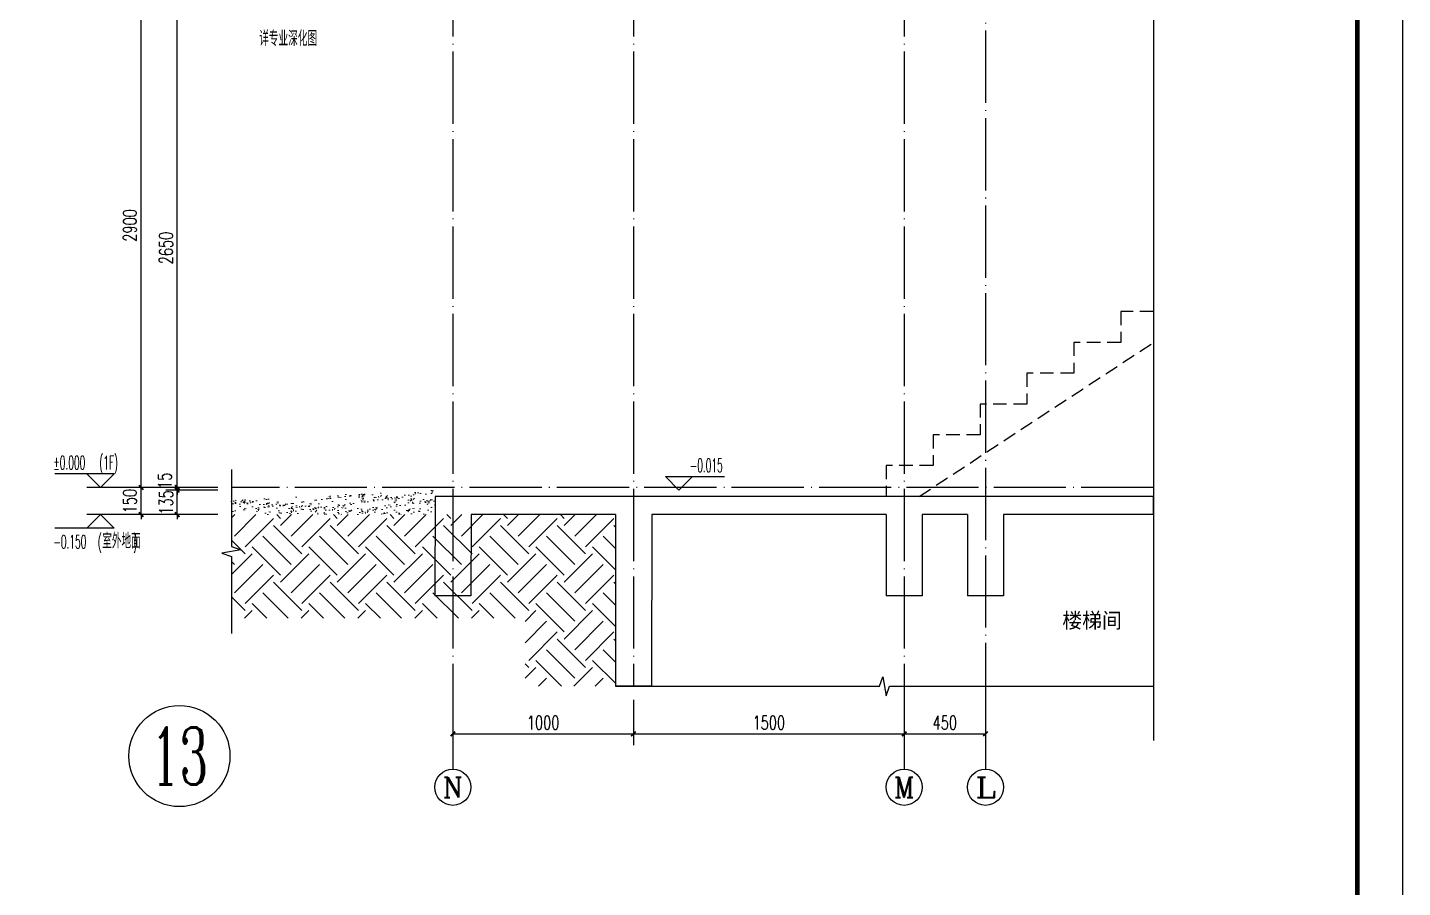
# Model space of a CAD drawing. Extents: x 393367 to 3005760, y 4998 to 826018.
# Drawn here: x 2925788 to 2933405, y 441422 to 446182 of the extents above; entities that cross this region are included whole.
import ezdxf
from ezdxf.enums import TextEntityAlignment as Align

# ---------------------------------------------------------------- set-up
doc = ezdxf.new("R2010")
doc.units = 0
doc.header["$LTSCALE"] = 1000
doc.linetypes.add('DOTE', pattern=[2.42, 2, -0.2, 0.02, -0.2])
doc.linetypes.add('HIDDEN', pattern=[0.375, 0.25, -0.125])
doc.layers.get('0').update_dxf_attribs({"linetype": 'CONTINUOUS'})
doc.layers.get('Defpoints').update_dxf_attribs({"linetype": 'CONTINUOUS'})
for name, color, linetype in [('AXIS', 3, 'CONTINUOUS'), ('AXIS_TEXT', 7, 'CONTINUOUS'), ('DIM_ELEV', 3, 'CONTINUOUS'), ('DIM_SYMB', 3, 'CONTINUOUS'), ('DOTE', 8, 'DOTE'), ('PUB_DIM', 3, 'CONTINUOUS'), ('PUB_TEXT', 7, 'CONTINUOUS'), ('STAIR', 2, 'CONTINUOUS'), ('WALL', 130, 'CONTINUOUS'), ('图框', 7, 'CONTINUOUS')]:
    doc.layers.add(name, color=color, linetype=linetype)
doc.layers.add('yichutu', color=7, linetype='CONTINUOUS', true_color=0xffffff, plot=False)
doc.layers.add('填充', color=251, linetype='CONTINUOUS', lineweight=5)
doc.styles.add('_TCH_AXIS', font='COMPLEX', dxfattribs={"bigfont": 'GBCBIG'})
doc.styles.add('_TCH_DIM', font='simplex.shx', dxfattribs={"width": 0.65, "bigfont": 'gbcbig.shx'})
doc.styles.add('_TCH_DIM_T3', font='SIMPLEX', dxfattribs={"width": 0.705882, "bigfont": 'GBCBIG'})
doc.styles.add('COMPLEX', font='COMPLEX')
doc.styles.add('DIM_FONT_T3', font='SIMPLEX', dxfattribs={"width": 0.705882, "bigfont": 'GBCBIG'})
doc.dimstyles.new('_TCH_ARCH&&25', dxfattribs={"dimtxt": 74.375, "dimasz": 25, "dimexe": 62.5, "dimexo": 75, "dimgap": 25, "dimtad": 1, "dimdec": 0, "dimzin": 0, "dimdsep": 46, "dimtxsty": '_TCH_DIM_T3', "dimblk": 'ARCHTICK', "dimcen": 0.09, "dimclrt": 7, "dimazin": 2, "dimtfac": 1, "dimtdec": 0, "dimtix": 1, "dimtmove": 2, "dimatfit": 3, "dimfxl": 1, "dimtolj": 1, "dimtzin": 0, "dimarcsym": 0})

# ---------------------------------------------------------------- blocks, each defined once
blk = doc.blocks.new('GFDDDDRG')
at = {"layer": '图框'}
blk.add_lwpolyline([(923310, -107437), (923310, -159999), (893610, -159999), (893610, -107437)], close=True, dxfattribs=at)
blk.add_lwpolyline([(923310, -107437), (923310, -159999), (893610, -159999), (893610, -107437)], close=True, dxfattribs=at)
at = {"layer": '图框', "const_width": 50}
blk.add_lwpolyline([(894110, -159499), (922810, -159499), (922810, -108687), (894110, -108687)], close=True, dxfattribs=at)
blk = doc.blocks.new('_ArchTick')
at = {"color": 0, "linetype": 'ByBlock', "const_width": 0.4}
blk.add_lwpolyline([(-0.5, -0.5), (0.5, 0.5)], dxfattribs=at)
blk = doc.blocks.new('*D1541')
at = {"layer": 'AXIS', "color": 0, "lineweight": -2, "transparency": 16777216}
for p, q in [((2928144.5, 442461.5), (2928144.5, 442209.9)), ((2929144.6, 442461.5), (2929144.6, 442209.9)), ((2928144.5, 442272.4), (2929144.6, 442272.4))]:
    blk.add_line(p, q, dxfattribs=at)
at = {"layer": 'Defpoints', "color": 0, "transparency": 16777216}
for p in [(2928144.5, 442536.5), (2929144.6, 442536.5), (2929144.6, 442272.4)]:
    blk.add_point(p, dxfattribs=at)
at = {"layer": 'AXIS', "color": 0, "lineweight": -2, "transparency": 16777216, "xscale": 25, "yscale": 25, "zscale": 25, "rotation": 180}
blk.add_blockref('_ArchTick', (2928144.5, 442272.4), dxfattribs=at)
at = {"layer": 'AXIS', "color": 0, "lineweight": -2, "transparency": 16777216, "xscale": 25, "yscale": 25, "zscale": 25}
blk.add_blockref('_ArchTick', (2929144.6, 442272.4), dxfattribs=at)
at = {"layer": 'AXIS', "color": 7, "transparency": 16777216, "insert": (2928644.5, 442334.6), "char_height": 74.38, "attachment_point": 5, "style": '_TCH_DIM_T3'}
blk.add_mtext('\\A1;1000', dxfattribs=at)
blk = doc.blocks.new('*D1542')
at = {"layer": 'AXIS', "color": 0, "lineweight": -2, "transparency": 16777216}
for p, q in [((2929144.6, 442461.5), (2929144.6, 442209.9)), ((2930644.6, 442461.5), (2930644.6, 442209.9)), ((2929144.6, 442272.4), (2930644.6, 442272.4))]:
    blk.add_line(p, q, dxfattribs=at)
at = {"layer": 'Defpoints', "color": 0, "transparency": 16777216}
for p in [(2929144.6, 442536.5), (2930644.6, 442536.5), (2930644.6, 442272.4)]:
    blk.add_point(p, dxfattribs=at)
at = {"layer": 'AXIS', "color": 0, "lineweight": -2, "transparency": 16777216, "xscale": 25, "yscale": 25, "zscale": 25, "rotation": 180}
blk.add_blockref('_ArchTick', (2929144.6, 442272.4), dxfattribs=at)
at = {"layer": 'AXIS', "color": 0, "lineweight": -2, "transparency": 16777216, "xscale": 25, "yscale": 25, "zscale": 25}
blk.add_blockref('_ArchTick', (2930644.6, 442272.4), dxfattribs=at)
at = {"layer": 'AXIS', "color": 7, "transparency": 16777216, "insert": (2929894.6, 442334.6), "char_height": 74.38, "attachment_point": 5, "style": '_TCH_DIM_T3'}
blk.add_mtext('\\A1;1500', dxfattribs=at)
blk = doc.blocks.new('*D1543')
at = {"layer": 'AXIS', "color": 0, "lineweight": -2, "transparency": 16777216}
for p, q in [((2930644.6, 442461.5), (2930644.6, 442209.9)), ((2931094.5, 442461.5), (2931094.5, 442209.9)), ((2930644.6, 442272.4), (2931094.5, 442272.4))]:
    blk.add_line(p, q, dxfattribs=at)
at = {"layer": 'Defpoints', "color": 0, "transparency": 16777216}
for p in [(2930644.6, 442536.5), (2931094.5, 442536.5), (2931094.5, 442272.4)]:
    blk.add_point(p, dxfattribs=at)
at = {"layer": 'AXIS', "color": 0, "lineweight": -2, "transparency": 16777216, "xscale": 25, "yscale": 25, "zscale": 25, "rotation": 180}
blk.add_blockref('_ArchTick', (2930644.6, 442272.4), dxfattribs=at)
at = {"layer": 'AXIS', "color": 0, "lineweight": -2, "transparency": 16777216, "xscale": 25, "yscale": 25, "zscale": 25}
blk.add_blockref('_ArchTick', (2931094.5, 442272.4), dxfattribs=at)
at = {"layer": 'AXIS', "color": 7, "transparency": 16777216, "insert": (2930869.5, 442334.6), "char_height": 74.38, "attachment_point": 5, "style": '_TCH_DIM_T3'}
blk.add_mtext('\\A1;450', dxfattribs=at)
blk = doc.blocks.new('*D1574')
at = {"layer": 'Defpoints', "color": 0, "transparency": 16777216}
for p in [(2926617.5, 443621.3), (2926917.5, 443621.3), (2926917.5, 443486)]:
    blk.add_point(p, dxfattribs=at)
at = {"layer": 'PUB_DIM', "color": 0, "lineweight": -2, "transparency": 16777216}
for p, q in [((2926842.5, 443621.3), (2926555, 443621.3)), ((2926617.5, 443621.3), (2926617.5, 443646.3)), ((2926617.5, 443486), (2926617.5, 443621.3)), ((2926842.5, 443486), (2926555, 443486)), ((2926617.5, 443486), (2926617.5, 443461))]:
    blk.add_line(p, q, dxfattribs=at)
at = {"layer": 'PUB_DIM', "color": 0, "lineweight": -2, "transparency": 16777216, "xscale": 25, "yscale": 25, "zscale": 25}
for p, rotation in [((2926617.5, 443621.3), 270), ((2926617.5, 443486), 90)]:
    blk.add_blockref('_ArchTick', p, dxfattribs=dict(at, rotation=rotation))
at = {"layer": 'PUB_DIM', "color": 7, "transparency": 16777216, "insert": (2926555.3, 443553.6), "char_height": 74.38, "attachment_point": 5, "rotation": 90, "style": '_TCH_DIM_T3'}
blk.add_mtext('\\A1;135', dxfattribs=at)
blk = doc.blocks.new('*D1575')
at = {"layer": 'Defpoints', "color": 0, "transparency": 16777216}
for p in [(2926617.5, 443636.5), (2926917.5, 443636.5), (2926917.5, 443621.3)]:
    blk.add_point(p, dxfattribs=at)
at = {"layer": 'PUB_DIM', "color": 0, "lineweight": -2, "transparency": 16777216}
for p, q in [((2926617.5, 443636.5), (2926617.5, 443661.5)), ((2926842.5, 443636.5), (2926555, 443636.5)), ((2926842.5, 443621.3), (2926555, 443621.3)), ((2926617.5, 443621.3), (2926617.5, 443636.5)), ((2926617.5, 443621.3), (2926617.5, 443596.3))]:
    blk.add_line(p, q, dxfattribs=at)
at = {"layer": 'PUB_DIM', "color": 0, "lineweight": -2, "transparency": 16777216, "xscale": 25, "yscale": 25, "zscale": 25}
for p, rotation in [((2926617.5, 443636.5), 270), ((2926617.5, 443621.3), 90)]:
    blk.add_blockref('_ArchTick', p, dxfattribs=dict(at, rotation=rotation))
at = {"layer": 'PUB_DIM', "color": 7, "transparency": 16777216, "insert": (2926548.8, 443673.7), "char_height": 74.38, "attachment_point": 5, "rotation": 90, "style": '_TCH_DIM_T3'}
blk.add_mtext('\\A1;15', dxfattribs=at)
blk = doc.blocks.new('*D1576')
at = {"layer": 'Defpoints', "color": 0, "transparency": 16777216}
for p in [(2926617.5, 446286.5), (2926917.5, 446286.5), (2926917.5, 443636.5)]:
    blk.add_point(p, dxfattribs=at)
at = {"layer": 'PUB_DIM', "color": 0, "lineweight": -2, "transparency": 16777216}
for p, q in [((2926842.5, 446286.5), (2926555, 446286.5)), ((2926617.5, 443636.5), (2926617.5, 446286.5)), ((2926842.5, 443636.5), (2926555, 443636.5))]:
    blk.add_line(p, q, dxfattribs=at)
at = {"layer": 'PUB_DIM', "color": 0, "lineweight": -2, "transparency": 16777216, "xscale": 25, "yscale": 25, "zscale": 25}
for p, rotation in [((2926617.5, 446286.5), 90), ((2926617.5, 443636.5), 270)]:
    blk.add_blockref('_ArchTick', p, dxfattribs=dict(at, rotation=rotation))
at = {"layer": 'PUB_DIM', "color": 7, "transparency": 16777216, "insert": (2926555.3, 444961.5), "char_height": 74.38, "attachment_point": 5, "rotation": 90, "style": '_TCH_DIM_T3'}
blk.add_mtext('\\A1;2650', dxfattribs=at)
blk = doc.blocks.new('*D1593')
at = {"layer": 'Defpoints', "color": 0, "transparency": 16777216}
for p in [(2926417.5, 443636.5), (2926917.5, 443636.5), (2926917.5, 443486)]:
    blk.add_point(p, dxfattribs=at)
at = {"layer": 'PUB_DIM', "color": 0, "lineweight": -2, "transparency": 16777216}
for p, q in [((2926417.5, 443636.5), (2926417.5, 443661.5)), ((2926842.5, 443636.5), (2926355, 443636.5)), ((2926417.5, 443486), (2926417.5, 443636.5)), ((2926842.5, 443486), (2926355, 443486)), ((2926417.5, 443486), (2926417.5, 443461))]:
    blk.add_line(p, q, dxfattribs=at)
at = {"layer": 'PUB_DIM', "color": 0, "lineweight": -2, "transparency": 16777216, "xscale": 25, "yscale": 25, "zscale": 25}
for p, rotation in [((2926417.5, 443636.5), 270), ((2926417.5, 443486), 90)]:
    blk.add_blockref('_ArchTick', p, dxfattribs=dict(at, rotation=rotation))
at = {"layer": 'PUB_DIM', "color": 7, "transparency": 16777216, "insert": (2926355.3, 443561.2), "char_height": 74.38, "attachment_point": 5, "rotation": 90, "style": '_TCH_DIM_T3'}
blk.add_mtext('\\A1;150', dxfattribs=at)
blk = doc.blocks.new('*D1594')
at = {"layer": 'Defpoints', "color": 0, "transparency": 16777216}
for p in [(2926417.5, 446536.5), (2926917.5, 446536.5), (2926917.5, 443636.5)]:
    blk.add_point(p, dxfattribs=at)
at = {"layer": 'PUB_DIM', "color": 0, "lineweight": -2, "transparency": 16777216}
for p, q in [((2926842.5, 446536.5), (2926355, 446536.5)), ((2926417.5, 443636.5), (2926417.5, 446536.5)), ((2926842.5, 443636.5), (2926355, 443636.5))]:
    blk.add_line(p, q, dxfattribs=at)
at = {"layer": 'PUB_DIM', "color": 0, "lineweight": -2, "transparency": 16777216, "xscale": 25, "yscale": 25, "zscale": 25}
for p, rotation in [((2926417.5, 446536.5), 90), ((2926417.5, 443636.5), 270)]:
    blk.add_blockref('_ArchTick', p, dxfattribs=dict(at, rotation=rotation))
at = {"layer": 'PUB_DIM', "color": 7, "transparency": 16777216, "insert": (2926355.3, 445086.5), "char_height": 74.38, "attachment_point": 5, "rotation": 90, "style": '_TCH_DIM_T3'}
blk.add_mtext('\\A1;2900', dxfattribs=at)
blk = doc.blocks.new('_axiso')
blk.add_circle((0, 0), 0.5)
at = {"layer": 'AXIS_TEXT', "style": 'COMPLEX', "width": 1.041667}
blk.add_attdef('A', text='', height=0.56, dxfattribs=at).set_placement((-0.25, -0.28), (0.25, -0.28), align=Align.FIT)
blk = doc.blocks.new('yct-525-297-26250-14850-50-3002')
at = {"layer": 'yichutu', "color": 7, "true_color": 0xffffff}
blk.add_lwpolyline([(0, 0), (0, 14850), (26250, 14850), (26250, 0)], close=True, dxfattribs=at)

msp = doc.modelspace()

# ---------------------------------------------------------------- hatches: boundary and pattern name
at = {"layer": '填充'}
h = msp.add_hatch(dxfattribs=at)
h.set_pattern_fill('AR-CONC', color=256, scale=50, style=0)
h.set_pattern_definition([(50, (-11659553.45, -4912271.266), (91.0923345, -7.96954277), [9.525, -104.775]), (355, (-11659553.45, -4912271.27), (-17.621413, 95.52832144), [7.62, -83.82]), (100.451, (-11659545.86, -4912271.93), (73.47125083, 87.5583439), [8.095, -89.045]), (46.1842, (-11659553.45, -4912245.87), (135.53952045, -21.021164), [14.2875, -157.1625]), (96.6356, (-11659542.15, -4912247.62), (118.7021172, 123.712778), [12.1425, -133.5675]), (351.184, (-11659553.45, -4912245.87), (118.7023029, 123.7125589), [11.43, -125.73]), (21, (-11659540.75, -4912252.216), (75.8074399, -51.13275926), [9.525, -104.775]), (326, (-11659540.75, -4912252.22), (30.9010142, 92.09398306), [7.62, -83.82]), (71.4514, (-11659534.43, -4912256.48), (106.7082454, 40.96142886), [8.095, -89.045]), (37.5, (-11659553.448, -4912271.266), (1.544301625, 42.277519437), [0, -82.804, 0, -85.09, 0, -84.1375]), (7.5, (-11659553.45, -4912271.266), (33.40983126, 50.09028741), [0, -48.514, 0, -80.899, 0, -32.0675]), (327.5, (-11659581.77, -4912271.266), (67.79529758, -2.864372), [0, -31.75, 0, -99.06, 0, -131.445]), (317.5, (-11659594.47, -4912271.266), (74.0645907, 12.71324552), [0, -41.275, 0, -65.786, 0, -93.345])])
h.paths.add_polyline_path([(2926917.5368, 443565.13961), (2926917.5368, 443486.82142), (2928044.56783, 443486.81704), (2928044.56782, 443621.25014)])
h = msp.add_hatch(dxfattribs=at)
h.set_pattern_fill('EARTH', color=250, scale=70, angle=45, style=0)
h.set_pattern_definition([(45, (2129591.22, 57022.2), (0, 314.308964), [222.25, -222.25]), (45, (2129532.3, 57081.13), (0, 314.308964), [222.25, -222.25]), (45, (2129473.36, 57140.06), (0, 314.308964), [222.25, -222.25]), (135, (2129473.36, 57179.35), (-314.308964, 0), [222.25, -222.25]), (135, (2129532.3, 57238.28), (-314.308964, 0), [222.25, -222.25]), (135, (2129591.22, 57297.21), (-314.308964, 0), [222.25, -222.25])])
h.paths.add_polyline_path([(2926917.5368, 442912.1135), (2928544.55121, 442912.1135), (2928544.55121, 442536.4706), (2929045.56321, 442536.4706), (2929045.55164, 443486.66891), (2926917.5368, 443486.44333)])

# ---------------------------------------------------------------- linework, layer by layer
at = {"layer": 'AXIS'}
for p, q in [((2928144.52062, 442536.4706), (2928144.52062, 442077.07879)), ((2930644.52062, 442536.4706), (2930644.52062, 442077.07879)), ((2931094.51543, 442536.4706), (2931094.51543, 442077.07879))]:
    msp.add_line(p, q, dxfattribs=at)
at = {"layer": 'AXIS', "color": 6}
msp.add_circle((2926629.93967, 442149.89447), 280, dxfattribs=at)
at = {"layer": 'DIM_ELEV'}
for p, q in [((2926267.5368, 443711.45355), (2925939.5368, 443711.45355)), ((2926192.5368, 443636.45355), (2926117.5368, 443711.45355)), ((2926192.5368, 443636.45355), (2926267.5368, 443711.45355)), ((2926617.5368, 443636.45355), (2926117.5368, 443636.45355)), ((2926192.5368, 443485.9831), (2926117.5368, 443410.9831)), ((2926617.5368, 443485.9831), (2926117.5368, 443485.9831)), ((2926192.5368, 443485.9831), (2926267.5368, 443410.9831)), ((2926267.5368, 443410.9831), (2925939.5368, 443410.9831))]:
    msp.add_line(p, q, dxfattribs=at)
at = {"layer": 'DIM_ELEV', "color": 6}
for p, q in [((2929397.01689, 443621.34663), (2929322.01689, 443696.34663)), ((2929322.01689, 443696.34663), (2929650.01689, 443696.34663)), ((2929397.01689, 443621.34663), (2929472.01689, 443696.34663))]:
    msp.add_line(p, q, dxfattribs=at)
at = {"layer": 'DIM_SYMB'}
for points in [[(2932024.7569, 461556.47289), (2932024.7569, 451924.58708), (2932077.2569, 451905.47864), (2931972.2569, 451886.96431), (2932024.7569, 451868.33708), (2932024.7569, 442236.45126)], [(2926917.5368, 443736.45355), (2926917.5368, 443310.45844), (2926970.0368, 443291.35001), (2926865.0368, 443272.83567), (2926917.5368, 443254.20844), (2926917.5368, 442828.21334)], [(2929045.31867, 442536.4706), (2930506.91279, 442536.4706), (2930526.02122, 442588.9706), (2930544.53556, 442483.9706), (2930563.16279, 442536.4706), (2932024.7569, 442536.4706)]]:
    msp.add_lwpolyline(points, dxfattribs=at)
at = {"layer": 'DOTE', "linetype": 'DOTE', "ltscale": 0.2}
for p, q in [((2931094.53166, 462136.45358), (2931094.5459, 442536.4706)), ((2928144.55097, 449436.45355), (2928144.55097, 442536.4706)), ((2929144.55097, 449436.45355), (2929144.55097, 442536.4706)), ((2930644.55097, 449436.45355), (2930644.55097, 442536.4706)), ((2932024.7569, 443636.45355), (2926917.5368, 443636.45355))]:
    msp.add_line(p, q, dxfattribs=at)
at = {"layer": 'STAIR', "linetype": 'HIDDEN', "ltscale": 0.3}
msp.add_line((2930726.87647, 443586.45355), (2932024.7569, 444438.00406), dxfattribs=at)
msp.add_lwpolyline([(2932024.7569, 444609.99346), (2931844.60159, 444609.99346), (2931844.60159, 444439.40523), (2931584.60159, 444439.40523), (2931584.60159, 444268.81699), (2931324.60159, 444268.81699), (2931324.60159, 444098.22876), (2931064.60159, 444098.22876), (2931064.60159, 443927.64052), (2930804.60159, 443927.64052), (2930804.60159, 443757.05229), (2930544.60159, 443757.05229), (2930544.60159, 443586.46405)], dxfattribs=at)
at = {"layer": 'WALL'}
for p, q in [((2928045.53149, 443586.45355), (2928044.55113, 443036.63069)), ((2929146.03195, 443586.45355), (2928045.53149, 443586.45355)), ((2930644.54777, 443586.45355), (2929146.03195, 443586.45355)), ((2931094.55097, 443586.45355), (2930644.54777, 443586.45355)), ((2932024.7569, 443586.45355), (2931094.55097, 443586.45355)), ((2932024.7569, 443486.45355), (2932024.7569, 443586.45355)), ((2928245.3535, 443486.45355), (2928244.55082, 443036.27408)), ((2929045.96397, 443486.45355), (2928245.3535, 443486.45355)), ((2929045.96397, 443486.45355), (2929045.31881, 442536.4706)), ((2929245.96401, 443486.45355), (2929245.31876, 442536.33477)), ((2930544.54835, 443486.45355), (2929245.96401, 443486.45355)), ((2930544.54835, 443486.45355), (2930544.55097, 443036.45239)), ((2930744.54835, 443486.45355), (2930744.55097, 443036.45355)), ((2930994.55097, 443486.45355), (2930744.54835, 443486.45355)), ((2930994.55097, 443486.45355), (2930994.55097, 443036.51788)), ((2932024.7569, 443486.45355), (2931194.55097, 443486.45355)), ((2931194.55097, 443486.45355), (2931194.55097, 443036.51788)), ((2928244.55082, 443036.27408), (2928044.55113, 443036.63069)), ((2930744.55097, 443036.45355), (2930544.55097, 443036.45239)), ((2931194.55097, 443036.51788), (2930994.55097, 443036.51788)), ((2929245.31876, 442536.33477), (2929045.31881, 442536.4706))]:
    msp.add_line(p, q, dxfattribs=at)

# ---------------------------------------------------------------- block references
at = {"xscale": 0.5, "yscale": 0.5, "zscale": 0.5}
msp.add_blockref('GFDDDDRG', (2471749.86148, 518369.20917), dxfattribs=at)
at = {"layer": 'AXIS'}
ref = msp.add_blockref('_axiso', (2928144.52062, 441977.07879), dxfattribs=dict(at, xscale=200, yscale=200, zscale=200))
ref.add_attrib('A', 'N', dxfattribs={"layer": 'AXIS_TEXT', "height": 113.13708, "style": '_TCH_AXIS', "width": 1.105263}).set_placement((2928087.95208, 441920.51025), (2928201.08916, 441920.51025), align=Align.FIT)
ref = msp.add_blockref('_axiso', (2930644.52062, 441977.07879), dxfattribs=dict(at, xscale=200, yscale=200, zscale=200))
ref.add_attrib('A', 'M', dxfattribs={"layer": 'AXIS_TEXT', "height": 113.13708, "style": '_TCH_AXIS'}).set_placement((2930587.95208, 441920.51025), (2930701.08916, 441920.51025), align=Align.FIT)
ref = msp.add_blockref('_axiso', (2931094.51543, 441977.07879), dxfattribs=dict(at, xscale=200, yscale=200, zscale=200))
ref.add_attrib('A', 'L', dxfattribs={"layer": 'AXIS_TEXT', "height": 113.13708, "style": '_TCH_AXIS', "width": 1.4}).set_placement((2931037.94689, 441920.51025), (2931151.08397, 441920.51025), align=Align.FIT)
at = {"layer": 'yichutu', "rotation": 270}
msp.add_blockref('yct-525-297-26250-14850-50-3002', (2918554.75106, 464650.72831), dxfattribs=at)

# ---------------------------------------------------------------- texts
at = {"layer": 'AXIS_TEXT', "color": 6, "style": '_TCH_AXIS', "width": 0.724138}
msp.add_text('13', height=316.783838, dxfattribs=at).set_placement((2926471.54775, 441991.50255), (2926788.33159, 441991.50255), align=Align.FIT)
at = {"layer": 'PUB_TEXT'}
for s, height, style, width, p in [('详专业深化图', 84.397163, 'DIM_FONT_T3', 0.705882, (2927071.38214, 446078.80034)), ('(1F)', 74.375, '_TCH_DIM', 0.494118, (2926185.9118, 443736.47855)), ('%%P0.000', 74.375, '_TCH_DIM', 0.494118, (2925932.0368, 443736.47855)), ('-0.150', 74.375, '_TCH_DIM', 0.494118, (2925932.0368, 443298.4581)), ('(', 74.375, '_TCH_DIM', 0.494118, (2926177.8618, 443298.4581)), ('室外地面', 84.397163, '_TCH_DIM', 0.7, (2926202.3618, 443298.4581)), (')', 74.375, '_TCH_DIM', 0.494118, (2926374.38308, 443298.4581))]:
    msp.add_text(s, height=height, dxfattribs=dict(at, style=style, width=width)).set_placement(p)
at = {"layer": 'PUB_TEXT', "color": 6, "style": '_TCH_DIM', "width": 0.494118}
msp.add_text('-0.015', height=74.375, dxfattribs=at).set_placement((2929457.01689, 443721.37163))
at = {"layer": 'PUB_TEXT'}
msp.add_text('楼梯间', height=84.397163, dxfattribs=at).set_placement((2931520.54805, 442858.25943))

# ---------------------------------------------------------------- dimensions: what is measured, and where the dimension line sits
at = {"layer": 'AXIS'}
for p1, p2, picture, middle in [((2928144.52062, 442536.45126), (2929144.55097, 442536.45126), '*D1541', (2928644.5358, 442334.6051)), ((2929144.55097, 442536.45126), (2930644.55097, 442536.45126), '*D1542', (2929894.55097, 442334.6051)), ((2930644.55097, 442536.45126), (2931094.54568, 442536.45126), '*D1543', (2930869.54833, 442334.6051))]:
    dim = msp.add_aligned_dim(p1=p1, p2=p2, distance=-264.03366, dimstyle='_TCH_ARCH&&25', dxfattribs=at)
    dim.commit()
    dim.dimension.update_dxf_attribs({"geometry": picture, "text_midpoint": middle})
at = {"layer": 'PUB_DIM'}
for p1, p2, distance, picture, middle in [((2926917.5368, 443636.45355), (2926917.5368, 446536.45355), 500, '*D1594', (2926355.3493, 445086.45355)), ((2926917.5368, 443636.45355), (2926917.5368, 446286.4547), 300, '*D1576', (2926555.3493, 444961.45413)), ((2926917.5368, 443485.9831), (2926917.5368, 443636.45355), 500, '*D1593', (2926355.3493, 443561.21833)), ((2926917.5368, 443485.9831), (2926917.5368, 443621.25472), 300, '*D1574', (2926555.3493, 443553.61891))]:
    dim = msp.add_aligned_dim(p1=p1, p2=p2, distance=distance, dimstyle='_TCH_ARCH&&25', dxfattribs=at)
    dim.commit()
    dim.dimension.update_dxf_attribs({"geometry": picture, "text_midpoint": middle})
dim = msp.add_linear_dim(base=(2926617.5368, 443636.45355), p1=(2926917.5368, 443621.25472), p2=(2926917.5368, 443636.45355), angle=90, dimstyle='_TCH_ARCH&&25', dxfattribs=at)
dim.commit()
dim.dimension.update_dxf_attribs({"geometry": '*D1575', "text_midpoint": (2926548.7868, 443673.67378), "dimtype": 161})

doc.saveas('drawing.dxf')
